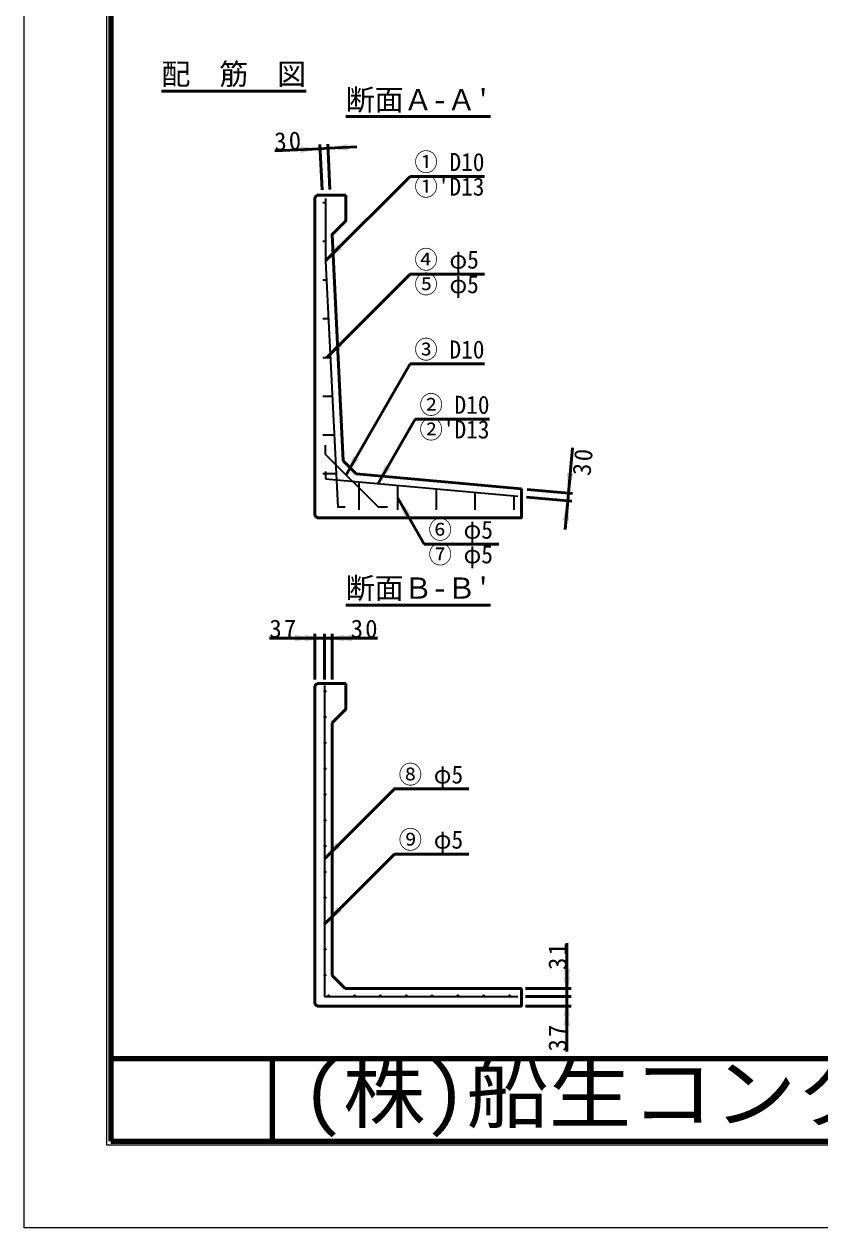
# Model space of a CAD drawing. Units: millimetres, scale not verified. Extents: x -2102 to 2102, y -1485 to 1485.
# Drawn here: x -2102 to -1140, y -1485 to -27 of the extents above; entities that cross this region are included whole.
import ezdxf
from ezdxf.enums import TextEntityAlignment as Align

# ---------------------------------------------------------------- set-up
doc = ezdxf.new("R2010")
doc.units = ezdxf.units.MM
doc.header["$LTSCALE"] = 5
doc.layers.add('0-0_V-nasSTD', color=7, linetype='Continuous', lineweight=50)
doc.layers.add('0-1_0', color=7, linetype='Continuous', lineweight=100)
doc.styles.add('ＭＳ ゴシック', font='')
doc.styles.get('ＭＳ ゴシック').set_extended_font_data('MS Gothic')

msp = doc.modelspace()

# ---------------------------------------------------------------- hatches: boundary and pattern name
at = {"layer": '0-0_V-nasSTD'}
for points in [[(-1737.625, -835.172, 1), (-1739.187, -835.172, 1)], [(-1737.625, -866.422, 1), (-1739.187, -866.422, 1)], [(-1737.625, -897.672, 1), (-1739.187, -897.672, 1)], [(-1737.625, -928.922, 1), (-1739.187, -928.922, 1)], [(-1737.625, -960.172, 1), (-1739.187, -960.172, 1)], [(-1737.625, -991.422, 1), (-1739.187, -991.422, 1)], [(-1737.625, -1022.672, 1), (-1739.187, -1022.672, 1)], [(-1737.625, -1053.922, 1), (-1739.187, -1053.922, 1)], [(-1737.625, -1085.172, 1), (-1739.187, -1085.172, 1)], [(-1737.625, -1116.422, 1), (-1739.187, -1116.422, 1)], [(-1737.625, -1147.672, 1), (-1739.187, -1147.672, 1)], [(-1737.625, -1178.922, 1), (-1739.187, -1178.922, 1)], [(-1733.093, -1204.078, 1), (-1734.656, -1204.078, 1)], [(-1701.843, -1204.078, 1), (-1703.406, -1204.078, 1)], [(-1670.593, -1204.078, 1), (-1672.156, -1204.078, 1)], [(-1639.343, -1204.078, 1), (-1640.906, -1204.078, 1)], [(-1608.093, -1204.078, 1), (-1609.656, -1204.078, 1)], [(-1576.843, -1204.078, 1), (-1578.406, -1204.078, 1)], [(-1545.593, -1204.078, 1), (-1547.156, -1204.078, 1)], [(-1514.343, -1204.078, 1), (-1515.906, -1204.078, 1)]]:
    msp.add_hatch(color=256, dxfattribs=at).paths.add_polyline_path(points)

# ---------------------------------------------------------------- linework, layer by layer
at = {"layer": '0-0_V-nasSTD', "lineweight": 100}
for p, q in [((-1997.5, 1380), (-1997.5, -1380)), ((-1997.5, -1380), (1997.5, -1380))]:
    msp.add_line(p, q, dxfattribs=at)
at = {"layer": '0-0_V-nasSTD'}
for p, q in [((-1936.296, -108.445), (-1761.296, -108.445)), ((-1713.25, -139.464), (-1538.25, -139.464)), ((-1741.849, -228.222), (-1744.542, -173.288)), ((-1732.485, -227.763), (-1735.179, -172.829)), ((-1744.297, -178.282), (-1799.231, -180.975)), ((-1744.297, -178.282), (-1734.934, -177.823)), ((-1734.934, -177.823), (-1699.976, -176.109)), ((-1635.334, -211.861), (-1737.624, -314.152)), ((-1635.334, -211.861), (-1545.334, -211.861)), ((-1750.75, -237.277), (-1750.75, -622.277)), ((-1747.935, -234.464), (-1750.747, -237.277)), ((-1713.25, -234.464), (-1747.937, -234.464)), ((-1635.334, -330.036), (-1736.638, -431.34)), ((-1635.334, -330.036), (-1545.334, -330.036)), ((-1635.334, -438.905), (-1712.834, -573.139)), ((-1635.334, -438.905), (-1545.334, -438.905)), ((-1629.207, -505.841), (-1674.207, -583.783)), ((-1629.207, -505.841), (-1539.207, -505.841)), ((-1443.883, -595.243), (-1438.919, -540.467)), ((-1716.375, -556.339), (-1700.75, -571.964)), ((-1700.75, -571.964), (-1500.75, -590.089)), ((-1493.679, -590.73), (-1438.904, -595.694)), ((-1443.883, -595.243), (-1444.729, -604.58)), ((-1618.25, -657.084), (-1650.75, -600.792)), ((-1494.525, -600.067), (-1439.75, -605.031)), ((-1444.729, -604.58), (-1447.888, -639.437)), ((-1747.937, -625.089), (-1750.75, -622.277)), ((-1618.25, -657.084), (-1528.25, -657.084)), ((-1713.25, -730.797), (-1538.25, -730.797)), ((-1750.75, -770.797), (-1805.75, -770.797)), ((-1750.75, -765.797), (-1750.75, -820.797)), ((-1739.187, -770.797), (-1750.75, -770.797)), ((-1739.187, -765.797), (-1739.187, -820.797)), ((-1729.812, -770.797), (-1739.187, -770.797)), ((-1729.812, -765.797), (-1729.812, -820.797)), ((-1729.812, -770.797), (-1674.812, -770.797)), ((-1747.937, -825.797), (-1750.75, -828.609)), ((-1750.75, -828.609), (-1750.75, -1213.609)), ((-1713.25, -825.797), (-1747.937, -825.797)), ((-1729.812, -873.609), (-1729.812, -1179.547)), ((-1654.334, -1032.35), (-1737.854, -1115.869)), ((-1654.334, -1032.35), (-1564.334, -1032.35)), ((-1445.75, -1195.172), (-1445.75, -1140.172)), ((-1729.812, -1179.547), (-1714.187, -1195.172)), ((-1714.187, -1195.172), (-1500.75, -1195.172)), ((-1440.75, -1195.172), (-1495.75, -1195.172)), ((-1445.75, -1204.859), (-1445.75, -1195.172)), ((-1440.75, -1204.859), (-1495.75, -1204.859)), ((-1445.75, -1216.422), (-1445.75, -1204.859)), ((-1747.937, -1216.422), (-1750.75, -1213.609)), ((-1440.75, -1216.422), (-1495.75, -1216.422)), ((-1445.75, -1216.422), (-1445.75, -1271.422))]:
    msp.add_line(p, q, dxfattribs=at)
at = {"layer": '0-0_V-nasSTD', "lineweight": 35}
for p, q in [((-1737.125, -243.839), (-1741.187, -243.839)), ((-1737.125, -290.714), (-1741.187, -290.714)), ((-1735.986, -337.59), (-1741.187, -337.59)), ((-1733.688, -384.465), (-1741.187, -384.465)), ((-1731.39, -431.339), (-1741.187, -431.339)), ((-1729.091, -478.215), (-1741.187, -478.215)), ((-1726.793, -525.09), (-1741.187, -525.09)), ((-1737.625, -548.348), (-1737.625, -537.081)), ((-1737.625, -548.348), (-1674.008, -611.964)), ((-1724.495, -571.965), (-1741.187, -571.965)), ((-1737.625, -569.272), (-1737.625, -578.036)), ((-1737.625, -578.036), (-1505.154, -599.104)), ((-1697.625, -581.161), (-1697.625, -615.527)), ((-1650.75, -585.409), (-1650.75, -615.527)), ((-1603.875, -589.657), (-1603.875, -615.527)), ((-1557, -593.905), (-1557, -615.527)), ((-1674.008, -611.964), (-1662.742, -611.964)), ((-1510.125, -598.153), (-1510.125, -615.527)), ((-1739.187, -828.297), (-1739.187, -1204.859)), ((-1739.187, -1204.859), (-1505.154, -1204.859))]:
    msp.add_line(p, q, dxfattribs=at)
at = {"layer": '0-0_V-nasSTD', "lineweight": 18}
for points in [[(-2102.5, -1485), (-2102.5, 1485), (2102.5, 1485), (2102.5, -1485)], [(-2002.5, -1385), (-2002.5, 1385), (2002.5, 1385), (2002.5, -1385)]]:
    msp.add_lwpolyline(points, close=True, dxfattribs=at)
at = {"layer": '0-0_V-nasSTD', "lineweight": 35}
msp.add_lwpolyline([(-1737.625, -238.51), (-1737.625, -314.374), (-1723.034, -611.964), (-1714.033, -611.964)], dxfattribs=at)
at = {"layer": '0-0_V-nasSTD'}
for points in [[(-1713.25, -234.464), (-1713.25, -265.714), (-1729.812, -282.277), (-1716.375, -556.339)], [(-1747.937, -625.089), (-1500.75, -625.089), (-1500.75, -590.089)], [(-1713.25, -825.797), (-1713.25, -857.047), (-1729.812, -873.609)], [(-1739.187, -1038.297), (-1654.334, -953.444), (-1564.334, -953.444)], [(-1747.937, -1216.422), (-1500.75, -1216.422), (-1500.75, -1195.172)]]:
    msp.add_lwpolyline(points, dxfattribs=at)
at = {"layer": '0-0_V-nasSTD', "lineweight": 35}
for centre in [(-1738.406, -835.172), (-1738.406, -835.172), (-1738.406, -866.422), (-1738.406, -866.422), (-1738.406, -897.672), (-1738.406, -897.672), (-1738.406, -928.922), (-1738.406, -928.922), (-1738.406, -960.172), (-1738.406, -960.172), (-1738.406, -991.422), (-1738.406, -991.422), (-1738.406, -1022.672), (-1738.406, -1022.672), (-1738.406, -1053.922), (-1738.406, -1053.922), (-1738.406, -1085.172), (-1738.406, -1085.172), (-1738.406, -1116.422), (-1738.406, -1116.422), (-1738.406, -1147.672), (-1738.406, -1147.672), (-1738.406, -1178.922), (-1738.406, -1178.922), (-1733.875, -1204.078), (-1733.875, -1204.078), (-1702.625, -1204.078), (-1702.625, -1204.078), (-1671.375, -1204.078), (-1671.375, -1204.078), (-1640.125, -1204.078), (-1640.125, -1204.078), (-1608.875, -1204.078), (-1608.875, -1204.078), (-1577.625, -1204.078), (-1577.625, -1204.078), (-1546.375, -1204.078), (-1546.375, -1204.078), (-1515.125, -1204.078), (-1515.125, -1204.078)]:
    msp.add_circle(centre, 0.781, dxfattribs=at)
at = {"layer": '0-0_V-nasSTD'}
for points in [[(-1734.934, -177.823), (-1711.158, -172.652), (-1710.962, -176.647)], [(-1768.464, -175.462), (-1768.269, -179.457), (-1744.297, -178.282)], [(-1768.269, -179.457), (-1768.073, -183.452), (-1744.297, -178.282)], [(-1734.934, -177.823), (-1710.962, -176.647), (-1710.767, -180.643)], [(-1737.624, -314.152), (-1723.482, -294.353), (-1720.654, -297.181)], [(-1737.624, -314.152), (-1720.654, -297.181), (-1717.825, -300.01)], [(-1736.638, -431.34), (-1722.496, -411.541), (-1719.667, -414.369)], [(-1736.638, -431.34), (-1719.667, -414.369), (-1716.839, -417.198)], [(-1712.834, -573.139), (-1704.298, -550.354), (-1700.834, -552.354)], [(-1712.834, -573.139), (-1700.834, -552.354), (-1697.37, -554.354)], [(-1674.207, -583.783), (-1665.671, -560.999), (-1662.207, -562.999)], [(-1674.207, -583.783), (-1662.207, -562.999), (-1658.743, -564.999)], [(-1445.701, -570.98), (-1443.883, -595.243), (-1441.717, -571.341)], [(-1443.883, -595.243), (-1441.717, -571.341), (-1437.733, -571.702)], [(-1650.75, -600.792), (-1642.214, -623.577), (-1638.75, -621.577)], [(-1650.75, -600.792), (-1638.75, -621.577), (-1635.286, -619.577)], [(-1450.879, -628.121), (-1446.895, -628.482), (-1444.729, -604.58)], [(-1446.895, -628.482), (-1444.729, -604.58), (-1442.912, -628.843)], [(-1774.75, -770.797), (-1774.75, -766.797), (-1750.75, -770.797)], [(-1774.75, -774.797), (-1774.75, -770.797), (-1750.75, -770.797)], [(-1763.187, -770.797), (-1763.187, -766.797), (-1739.187, -770.797)], [(-1763.187, -774.797), (-1763.187, -770.797), (-1739.187, -770.797)], [(-1739.187, -770.797), (-1715.187, -770.797), (-1715.187, -766.797)], [(-1739.187, -770.797), (-1715.187, -774.797), (-1715.187, -770.797)], [(-1729.812, -770.797), (-1705.812, -770.797), (-1705.812, -766.797)], [(-1729.812, -770.797), (-1705.812, -774.797), (-1705.812, -770.797)], [(-1739.187, -1038.297), (-1725.045, -1018.498), (-1722.217, -1021.326)], [(-1739.187, -1038.297), (-1722.217, -1021.326), (-1719.388, -1024.154)], [(-1737.854, -1115.869), (-1723.711, -1096.07), (-1720.883, -1098.899)], [(-1737.854, -1115.869), (-1720.883, -1098.899), (-1718.055, -1101.727)], [(-1449.75, -1171.172), (-1445.75, -1195.172), (-1445.75, -1171.172)], [(-1445.75, -1195.172), (-1445.75, -1171.172), (-1441.75, -1171.172)], [(-1449.75, -1180.859), (-1445.75, -1204.859), (-1445.75, -1180.859)], [(-1445.75, -1204.859), (-1445.75, -1180.859), (-1441.75, -1180.859)], [(-1449.75, -1228.859), (-1445.75, -1228.859), (-1445.75, -1204.859)], [(-1445.75, -1228.859), (-1445.75, -1204.859), (-1441.75, -1228.859)], [(-1449.75, -1240.422), (-1445.75, -1240.422), (-1445.75, -1216.422)], [(-1445.75, -1240.422), (-1445.75, -1216.422), (-1441.75, -1240.422)]]:
    msp.add_solid(points, dxfattribs=at)
at = {"layer": '0-1_0'}
for p, q in [((-1997.5, -1280), (1997.5, -1280)), ((-1802.5, -1280), (-1802.5, -1380))]:
    msp.add_line(p, q, dxfattribs=at)

# ---------------------------------------------------------------- texts
at = {"layer": '0-0_V-nasSTD', "style": 'ＭＳ ゴシック'}
for s, p in [('配\u3000筋\u3000図', (-1936.296, -108.445)), ("断面Ａ-Ａ'", (-1713.25, -139.464)), ("断面Ｂ-Ｂ'", (-1713.25, -730.797))]:
    msp.add_text(s, height=25.66, dxfattribs=at).set_placement(p, align=Align.BOTTOM_LEFT)
for s, height, width, p in [('① D10', 21.85, 0.95, (-1630.286, -211.861)), ("①'D13", 21.85, 0.95, (-1630.286, -241.669)), ('④ φ5', 21.85, 0.95, (-1630.286, -330.036)), ('⑤ φ5', 21.85, 0.95, (-1630.286, -359.844)), ('③ D10', 21.85, 0.95, (-1630.286, -438.905)), ('② D10', 21.85, 0.95, (-1624.16, -505.841)), ("②'D13", 21.85, 0.95, (-1624.16, -535.649)), ('⑥ φ5', 21.85, 0.95, (-1613.202, -657.084)), ('⑦ φ5', 21.85, 0.95, (-1613.202, -686.892)), ('⑧ φ5', 21.85, 0.95, (-1649.287, -953.444)), ('⑨ φ5', 21.85, 0.95, (-1649.287, -1032.35)), ('(株)船生コンクリート工業', 69.65, 1.05, (-1766.5, -1377.45))]:
    msp.add_text(s, height=height, dxfattribs=dict(at, width=width)).set_placement(p, align=Align.BOTTOM_LEFT)
at = {"layer": '0-0_V-nasSTD', "char_height": 21.99, "attachment_point": 7, "style": 'ＭＳ ゴシック'}
for s, insert, rotation in [('\\T1.17;30', (-1799.231, -180.975), 2.807), ('\\T1.17;30', (-1416.954, -575.091), 84.822), ('\\T1.17;31', (-1445.75, -1172.672), 90), ('\\T1.17;37', (-1445.75, -1271.422), 90)]:
    msp.add_mtext(s, dxfattribs=dict(at, insert=insert, rotation=rotation))
for s, insert in [('\\T1.17;37', (-1805.75, -770.797)), ('\\T1.17;30', (-1707.312, -770.797))]:
    msp.add_mtext(s, dxfattribs=dict(at, insert=insert))

doc.saveas('drawing.dxf')
